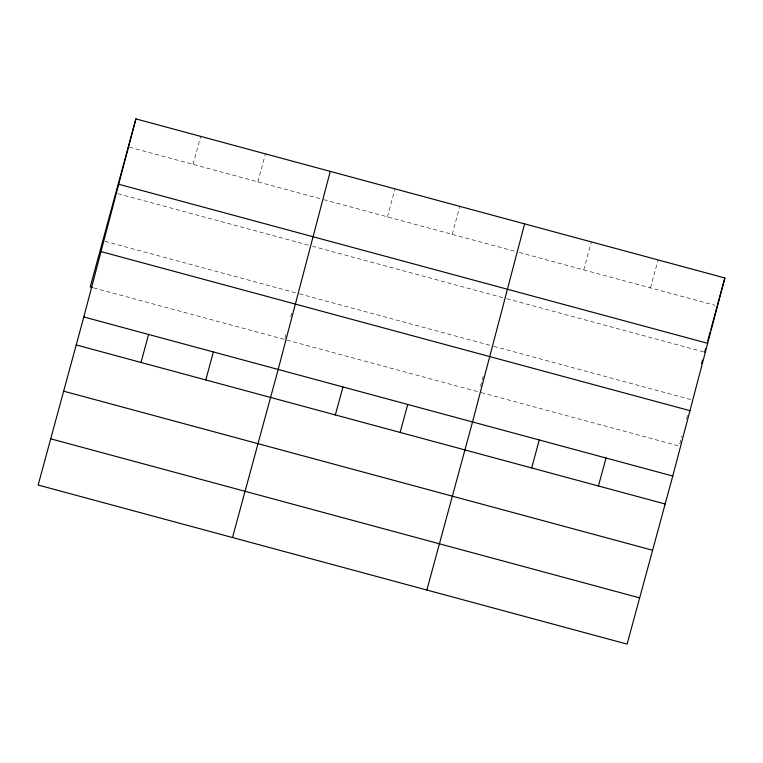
<?xml version="1.0" encoding="UTF-8"?>
<svg xmlns="http://www.w3.org/2000/svg" width="763" height="763" viewBox="0 0 763 763"><rect width="100%" height="100%" fill="white"/><g stroke="black" fill="none" stroke-linecap="round" stroke-linejoin="round"><path stroke-width="0.57" stroke-dasharray="3.81 2.86" d="M193.077 164.369L200.679 136.386M257.865 181.871L265.467 153.888M284.895 338.333L286.115 333.822M290.713 316.912L291.943 312.401M387.432 216.864L395.034 188.881M452.221 234.355L459.822 206.382M480.471 386.316L483.532 375.043M583.752 269.883L591.354 241.9M650.496 287.918L658.107 259.935M679.795 443.789L681.941 435.892M686.538 418.973L687.759 414.471M129.433 147.173L321.509 199.057M323.789 199.668L515.864 251.552M519.307 252.477L714.95 305.324M118.007 193.716L308.948 245.285M312.363 246.211L503.303 297.78M506.746 298.714L704.688 352.172M105.065 241.346L297.15 293.23M299.42 293.841L491.506 345.725M493.804 346.345L691.745 399.812M93.639 287.889L284.589 339.459M286.859 340.079L478.935 391.953M481.243 392.573L679.184 446.04"/><path stroke-width="1.14" d="M83.816 316.96L135.9 118.885L724.85 277.961L672.766 476.036L627.1 644.115L38.15 485.039L83.816 316.96L672.766 476.036M330.255 171.379L278.171 369.454L232.505 537.534M524.61 223.874L472.526 421.949L426.86 590.028M135.9 118.885L90.234 286.964L92.504 287.584M141.002 362.444L148.604 334.461M205.781 379.936L213.382 351.953M335.348 414.929L342.959 386.955M400.136 432.43L407.738 404.447M531.668 467.957L539.269 439.974M598.421 485.983L606.022 458M701.607 363.512L702.532 360.117M704.688 352.172L705.603 348.796M707.749 340.899L710.2 331.876M710.811 329.626L724.85 277.961M118.713 184.255L707.663 343.321M101.002 251.599L689.952 410.666M76.214 344.943L665.164 504.009M63.653 391.171L652.603 550.247M50.711 438.811L639.661 597.877"/></g></svg>
